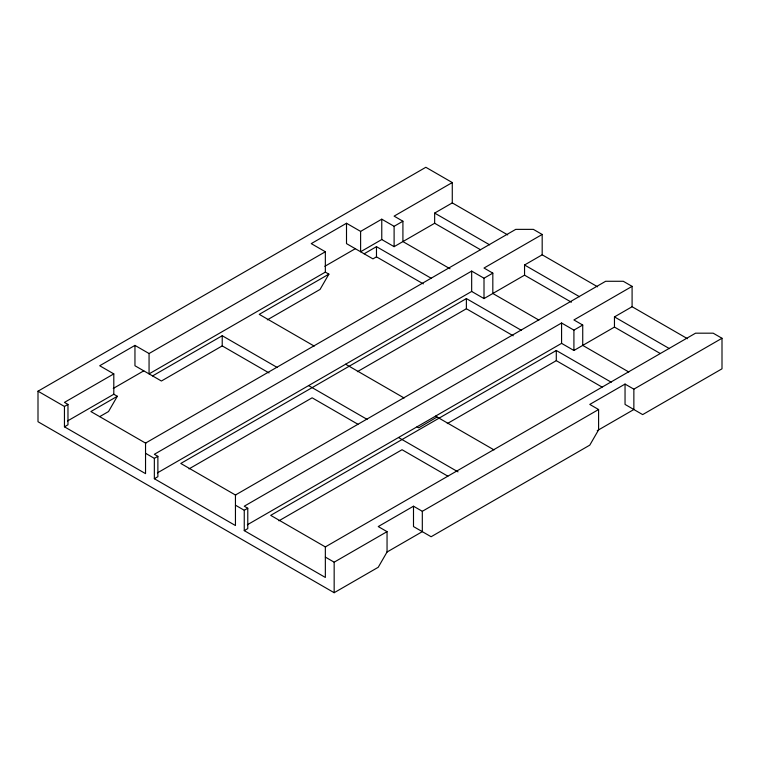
<?xml version="1.0" encoding="UTF-8"?>
<svg xmlns="http://www.w3.org/2000/svg" width="760" height="760" viewBox="0 0 760 760"><rect width="100%" height="100%" fill="white"/><g stroke="black" fill="none" stroke-linecap="round" stroke-linejoin="round"><path stroke-width="1.14" d="M67.526 420.964L113.8 394.25L117.335 396.283L108.519 411.549L99.703 416.641M325.346 272.118L325.346 251.759L149.064 353.533L149.064 373.891L325.346 272.118L328.88 274.151L320.065 289.417L267.349 319.846M437.038 417.002L418.75 427.813L417.022 426.816M413.497 506.207L413.497 526.566L431.119 536.74L589.779 445.141L598.595 429.875L598.595 409.516L422.313 511.3L413.497 506.207L378.233 526.566L387.049 531.649L387.049 552.007L378.233 567.274L334.162 592.714L38 421.733L38 391.191L425.837 167.285L452.276 182.552L452.276 202.901L507.708 234.906M149.064 353.533L134.957 345.391L99.703 365.75L113.8 373.891L113.8 394.25M450.005 268.764L402.914 241.575L402.914 221.226L394.108 226.309L381.767 219.184L360.61 231.401L346.503 223.259L311.248 243.618L325.346 251.759M113.8 373.891L64.448 402.391L67.972 404.424L67.972 424.783L64.448 426.816L64.448 406.467L38 391.191M64.448 406.467L67.972 404.424M452.276 182.552L394.108 216.134L402.914 221.226M113.259 388.455L143.773 370.842M324.805 266.323L355.319 248.701M480.462 249.708L434.653 223.259L394.108 246.667L381.767 239.542L360.61 251.759L360.61 231.401M117.335 396.283L90.886 411.549L145.863 443.289M152.589 375.924L222.224 335.73L277.191 367.46M328.88 274.151L259.245 314.355L314.212 346.094M364.135 253.792L376.476 246.667L431.442 278.407M434.653 223.259L434.653 213.085L452.276 202.901M269.049 372.941L222.224 345.904L161.405 381.016L134.957 365.75L134.957 345.391M423.301 283.879L376.476 256.851L372.951 258.885L346.503 243.618L346.503 223.259M538.887 320.084L492.822 293.483L492.822 273.135L484.006 278.217L471.666 271.092L154.346 454.299L157.88 456.332L157.88 476.691L154.346 478.724L154.346 458.365L145.54 453.283M154.346 458.365L157.88 456.332M597.616 286.815L542.184 254.809L542.184 234.46L484.006 268.042L492.822 273.135M157.434 472.872L471.666 291.451L484.006 298.576L524.552 275.167L571.387 302.204M521.35 330.315L466.383 298.576L180.794 463.457L235.761 495.197M524.552 275.167L524.552 264.993L542.184 254.809M189.002 468.901L312.132 397.812L357.941 424.26M357.38 371.688L466.383 308.75L513.209 335.787M628.795 371.991L582.73 345.391L582.73 325.042L573.914 330.125L561.573 323L244.255 506.207L247.779 508.24L247.779 528.599L244.255 530.632L244.255 510.273L235.448 505.191M244.255 510.273L247.779 508.24M687.524 338.722L632.092 306.717L632.092 286.358L573.914 319.95L582.73 325.042M247.342 524.78L561.573 343.358L573.914 350.483L582.73 345.391M611.258 382.223L556.292 350.483L270.702 515.365L325.669 547.105M660.278 353.523L614.46 327.075L614.46 316.901L632.092 306.717M278.91 520.809L402.04 449.72L447.849 476.168M447.279 423.595L556.292 360.658L602.1 387.106M583.043 345.22L614.46 327.075M625.043 384.075L625.043 404.424L642.665 414.608L722 368.809L722 338.266L633.859 389.158L625.043 384.075L589.779 404.424L598.595 409.516M325.346 557.099L334.162 562.181L387.049 531.649M386.716 552.207L422.313 531.649L422.313 511.3M597.246 430.654L633.859 409.516L633.859 389.158M542.184 234.46L533.368 229.368L515.745 229.368L145.54 443.099L145.54 473.641L64.448 426.816M632.092 286.358L623.276 281.276L605.653 281.276L235.448 495.007L235.448 525.54L154.346 478.724M722 338.266L713.184 333.184L695.552 333.184L325.346 546.915L325.346 577.448L244.255 530.632M434.653 213.085L489.62 244.824M524.552 264.993L579.528 296.723M614.46 316.901L669.436 348.631M345.619 364.22L404.12 398.002M435.527 416.128L494.028 449.901M308.608 385.595L367.099 419.368M398.506 437.503L458.023 471.865M573.914 330.125L573.914 350.483M561.573 323L561.573 343.358M556.292 350.483L556.292 360.658M484.006 278.217L484.006 298.576M471.666 271.092L471.666 291.451M466.383 298.576L466.383 308.75M394.108 226.309L394.108 246.667M381.767 219.184L381.767 239.542M376.476 246.667L376.476 256.851M334.162 562.181L334.162 592.714M222.224 335.73L222.224 345.904"/></g></svg>
